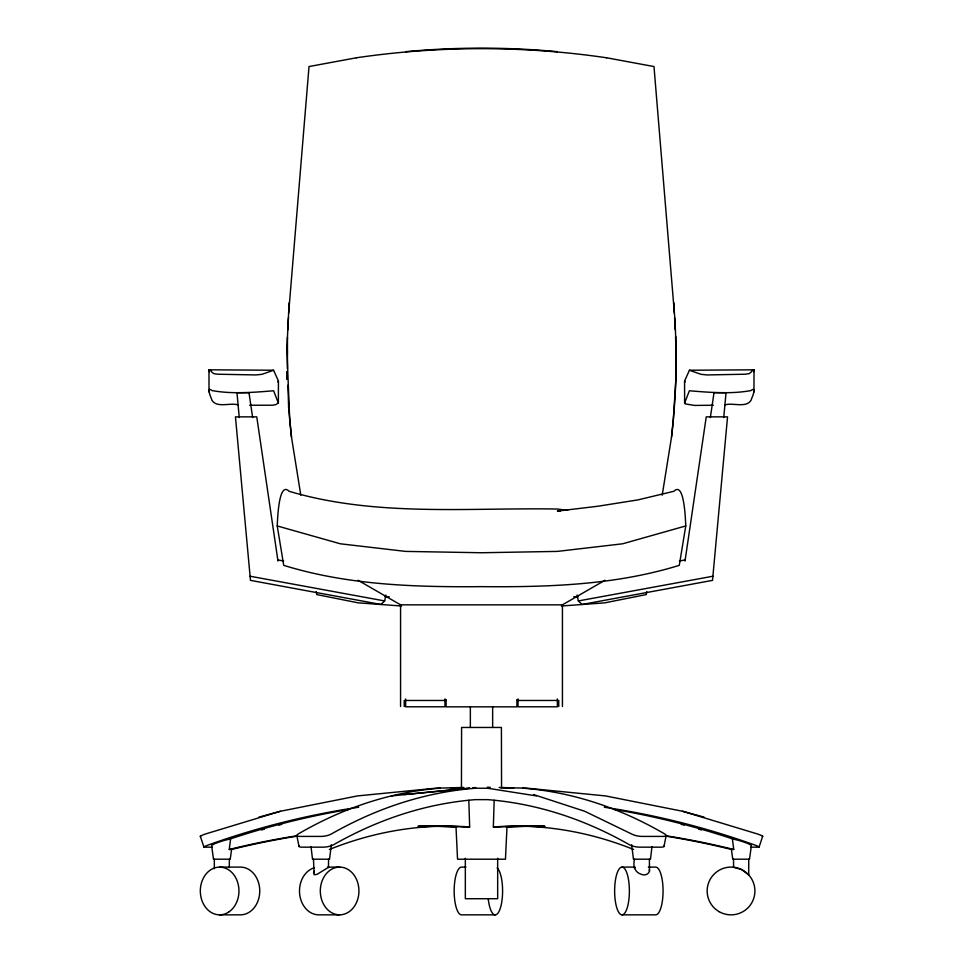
<?xml version="1.0" encoding="UTF-8"?>
<svg xmlns="http://www.w3.org/2000/svg" width="963" height="963" viewBox="0 0 963 963"><rect width="100%" height="100%" fill="white"/><g stroke="black" fill="none" stroke-linecap="round" stroke-linejoin="round"><path stroke-width="1.44" d="M249.598 405.242L272.324 405.23L275.587 404.689L278.379 403.028L278.427 381.011L273.576 370.249L209.32 369.804M461.446 787.59L461.59 727.462L501.41 727.462L501.554 787.59M662.207 495.211L671.512 437.082L673.269 420.65L675.87 379.29L675.845 336.689M313.481 859.213L314.119 874.789L317.128 874.308L328.455 867.314M229.278 867.639L229.399 859.213M328.455 867.639L328.576 859.213M649.387 859.213L649.495 871.154C648.52 874.609 644.319 875.8 641.298 874.308C634.521 872.237 632.763 865.665 634.545 859.213M675.87 379.29L676.074 371.513L675.99 374.101M633.606 849.462A876.161 514.988 -90 0 0 493.345 826.964L494.175 800.289M506.995 826.796L505.455 859.213L457.545 859.213L456.005 826.796M287.443 368.697L287.456 337.303M287.817 329.803L288.406 317.79M288.623 313.288L309.015 66.555L356.539 57.756M289.141 302.779L286.866 349.027L289.731 420.65L291.488 437.082L300.805 495.211M723.743 417.581L726.03 392.687L714.016 392.687L710.345 417.581M671.512 437.082C675.219 403.991 677.17 370.586 675.545 337.303M651.987 846.646L650.482 859.201L633.461 859.201L631.644 844.732M331.356 844.732L329.539 859.201L312.518 859.201L311.013 846.646M297.627 836.053A876.161 833.272 -90 0 0 231.602 849.462L229.254 849.462L230.614 838.833A872.514 829.805 90 0 1 349.485 809.305M613.515 809.305A872.514 829.805 90 0 1 732.386 838.833L738.621 840.398A11.785 1.156 17.3 0 1 748.612 843.853L751.405 845.418L749.515 859.201L732.771 859.201L731.399 849.462A876.161 833.272 90 0 0 665.373 836.053M231.602 849.462L230.229 859.201L213.485 859.201L211.595 845.418L214.388 843.853A11.785 1.156 -17.3 0 1 224.379 840.398L230.614 838.833M685.018 561.044L706.24 416.859L727.547 416.859L712.524 580.364L582.073 604.475L578.342 600.948L577.102 595.062M291.488 437.082L288.623 407.469L289.297 403.1M646.763 591.607L646.281 594.568L604.764 602.85L561.417 606.004M560.322 511.317L557.372 511.1L597.83 506.249L637.855 499.905L673.871 491.299A473.014 34.897 -82 0 1 685.764 525.93L679.276 565.353C615.249 585.143 547.995 587.213 481.5 586.648C415.005 587.213 347.751 585.143 283.724 565.353L277.236 525.942A473.014 34.897 82 0 1 289.129 491.299C376.232 517.095 467.946 507.477 557.372 509.042L567.701 510.33M663.952 846.489L666.143 835.74M277.982 561.044L256.76 416.859L235.454 416.859L250.476 580.364L380.927 604.475L384.658 600.948L385.898 595.062M759.121 846.983L762.684 836.233M713.402 405.242L694.576 405.435L685.295 403.906L684.621 403.028L689.388 390.773C709.683 392.423 731.134 394.24 751.032 390.557A553.833 38.749 90 0 1 753.018 389.509A551.787 19.104 90 0 1 754.017 389.943A551.125 0.999 90 0 0 753.969 391.869A551.763 18.923 90 0 0 752.994 395.275A553.472 36.847 90 0 0 751.104 400.163C746.241 408.481 732.289 402.269 724.778 404.954M684.621 403.028L684.573 381.011L689.436 370.249L753.68 369.804M313.529 872.851L314.395 871.154M277.753 381.829L278.427 381.011M634.388 868.385L635.038 867.639M357.995 580.256L400.572 604.836L562.428 604.836L605.005 580.256M731.399 849.462L733.746 849.462L732.386 838.833M273.576 370.249L261.984 374.318L256.002 374.944L217.59 374.21L213.786 373.632L211.968 372.2A526.171 36.811 90 0 0 209.982 370.249A524.245 18.141 -90 0 0 208.983 369.852L209.031 391.869A551.763 18.923 -90 0 1 210.018 395.275A553.472 36.847 -90 0 1 211.896 400.163C216.759 408.481 230.711 402.269 238.222 404.954M463.853 787.457L435.517 788.24L357.478 795.92L280.462 811.255L205.143 834.09A7.584 0.65 -18.1 0 0 200.569 836.414M685.764 525.942L622.64 543.794L557.372 551.402L481.5 552.75L405.628 551.402L340.36 543.794L277.236 525.942M258.963 817.118L280.462 811.255M679.336 560.996L685.187 559.924M578.342 600.948L712.897 576.235M522.668 788.059L523.716 788.24A883.613 513.953 -90 0 1 664.952 834.09A7.584 1.902 12 0 1 663.29 836.414L641.912 836.414A7.584 2.034 10.6 0 1 631.824 834.09L584.673 811.255L533.538 794.559M503.818 788.24L510.209 788.107M356.418 57.78C439.236 45.622 523.764 45.622 606.582 57.78M391.447 795.92L469.691 788.167M475.59 787.59L472.64 787.878L475.541 787.578M404.111 794.559L469.595 788.167M573.707 596.831L578.161 596.53M401.583 606.004L358.236 602.85L316.719 594.568L316.237 591.607M450.467 788.191L459.182 788.24M446.098 700.462L404.231 700.462L404.231 706.505M516.902 700.462L558.769 700.462L558.769 706.505M468.825 800.289L469.655 826.964L463.516 826.964A876.161 514.988 90 0 0 417.894 827.048M493.345 826.964L499.484 826.964A876.161 514.988 -90 0 1 545.106 827.048M212.329 847.163L204.132 847.163A7.584 0.65 -18.1 0 1 208.706 844.84A872.225 827.47 -90 0 1 358.693 807.235M750.671 847.163L758.868 847.163A7.584 0.65 18.1 0 0 754.294 844.84A872.225 827.47 90 0 0 604.319 807.235M219.636 867.097L240.449 867.097A23.87 19.32 -90 0 1 259.757 890.98A23.87 19.32 -90 0 1 240.449 914.85L219.636 914.85M327.733 867.097L339.626 867.097A23.87 19.32 -90 0 1 356.346 902.909A23.87 19.32 -90 0 1 322.894 902.909A23.87 19.32 -90 0 1 339.626 867.097M465.923 867.097L461.542 867.097A23.87 7.379 -90 0 0 454.163 890.98A23.87 7.379 -90 0 0 461.542 914.85L495.211 914.85M622.002 867.097A23.87 7.379 -90 0 1 628.394 902.909A23.87 7.379 -90 0 1 615.622 902.909A23.87 7.379 -90 0 1 622.002 867.097L635.183 867.097M648.364 867.097L655.683 867.097A23.87 7.379 -90 0 1 663.062 890.98A23.87 7.379 -90 0 1 655.683 914.85L622.002 914.85M339.626 914.85L318.813 914.85A23.87 19.32 -90 0 1 299.613 893.64A23.87 19.32 -90 0 1 314.528 867.699M499.147 787.457L527.483 788.24L605.522 795.92L682.538 811.255L704.037 817.118M487.35 787.228L490.275 787.337M500.519 787.734L513.688 788.24M384.851 596.53L389.293 596.831M536.463 795.92L487.603 788.24L475.397 788.24A883.613 524.775 90 0 0 331.176 834.09A7.584 2.034 -10.6 0 1 321.088 836.414L299.71 836.414A7.584 1.902 -12 0 1 298.048 834.09A883.613 513.953 90 0 1 439.284 788.24L440.332 788.059M277.813 559.924L283.664 560.996M250.103 576.235L384.658 600.948M606.461 57.756L653.985 66.555L675.34 324.651M682.538 811.255L757.857 834.09A7.584 0.65 18.1 0 1 762.431 836.414M689.436 370.249L701.016 374.318L706.998 374.944L745.41 374.21L749.214 373.632L751.032 372.2A526.171 36.811 90 0 1 753.018 370.249A524.245 18.141 90 0 1 754.017 369.852L753.969 391.869M684.573 381.011L685.247 381.829M278.379 403.028L273.612 390.773C253.317 392.423 231.866 394.24 211.968 390.557A553.833 38.749 -90 0 0 209.982 389.509A551.787 19.104 90 0 0 208.983 389.943A551.125 0.999 90 0 1 209.031 391.869M200.316 836.233L203.891 846.983M286.866 349.316L287.492 352.229M296.857 835.74L299.048 846.489M252.655 417.581L248.984 392.687L236.97 392.687L239.269 417.581M649.315 869.589L649.495 871.154M673.859 302.779L674.377 313.288M674.594 317.79L675.183 329.803M287.949 385.104L288.623 407.469M214.316 859.213L214.34 868.758M748.733 859.213L748.733 874.958L741.63 869.589L733.553 867.23L733.553 859.213M562.428 604.836L562.428 706.505M557.372 698.933L557.372 706.794L518.022 706.794L518.022 698.933M516.902 699.499L516.902 706.842L446.098 706.842L446.098 699.499M497.666 858.25L497.666 898.72L465.334 898.72L465.334 858.25M492.647 706.625L492.647 727.462M470.353 706.625L470.353 727.462M444.978 698.933L444.978 706.794L405.628 706.794L405.628 698.933M400.572 604.836L400.572 706.505M675.183 324.928A167.863 35.39 -88.1 0 1 675.677 336.918M405.628 51.677A792.621 768.546 0 0 1 557.372 51.677M497.125 867.916A23.87 7.379 -90 0 1 500.604 907.278A23.87 7.379 -90 0 1 488.229 898.684M299.12 845.743A7.584 1.902 -12 0 0 301.888 847.163L323.327 847.163A7.584 2.034 -10.6 0 0 333.415 844.84A872.225 518.01 90 0 1 475.397 799.639L487.603 799.639A872.225 518.01 -90 0 1 629.585 844.84A7.584 2.034 10.6 0 0 639.673 847.163L661.112 847.163A7.584 1.902 12 0 0 663.88 845.743M681.262 824.352A872.514 829.805 90 0 1 684.151 825.122M698.584 829.107A872.514 829.805 90 0 1 701.461 829.937M505.948 826.904A876.161 833.272 90 0 1 544.793 826.158M261.539 829.937A872.514 829.805 -90 0 1 264.416 829.107M278.849 825.122A872.514 829.805 -90 0 1 281.738 824.352M418.207 826.158A876.161 833.272 -90 0 1 457.052 826.904M506.803 826.964A876.161 833.272 90 0 1 544.155 826.146M666.24 835.812A876.161 833.272 90 0 1 733.746 849.462M329.394 849.462A876.161 514.988 90 0 1 469.655 826.964M229.254 849.462A876.161 833.272 -90 0 1 296.76 835.812M418.845 826.146A876.161 833.272 -90 0 1 456.197 826.964M209.356 371.754A524.221 17.984 -90 0 0 209.031 371.02A523.619 0.939 90 0 0 208.983 369.852M754.017 369.852A523.619 0.939 90 0 0 753.969 371.02A524.221 17.984 -90 0 0 753.644 371.754M287.13 379.29L286.938 371.513A197.584 88.548 -90 0 1 287.13 379.29M719.096 911.648A23.87 23.87 0 0 0 754.908 890.98A23.87 23.87 0 0 0 719.096 870.299A23.87 23.87 0 0 0 719.096 911.648M229.29 911.648A23.87 19.32 -90 0 0 229.29 870.299A23.87 19.32 -90 0 0 200.316 890.98A23.87 19.32 -90 0 0 229.29 911.648"/></g></svg>
